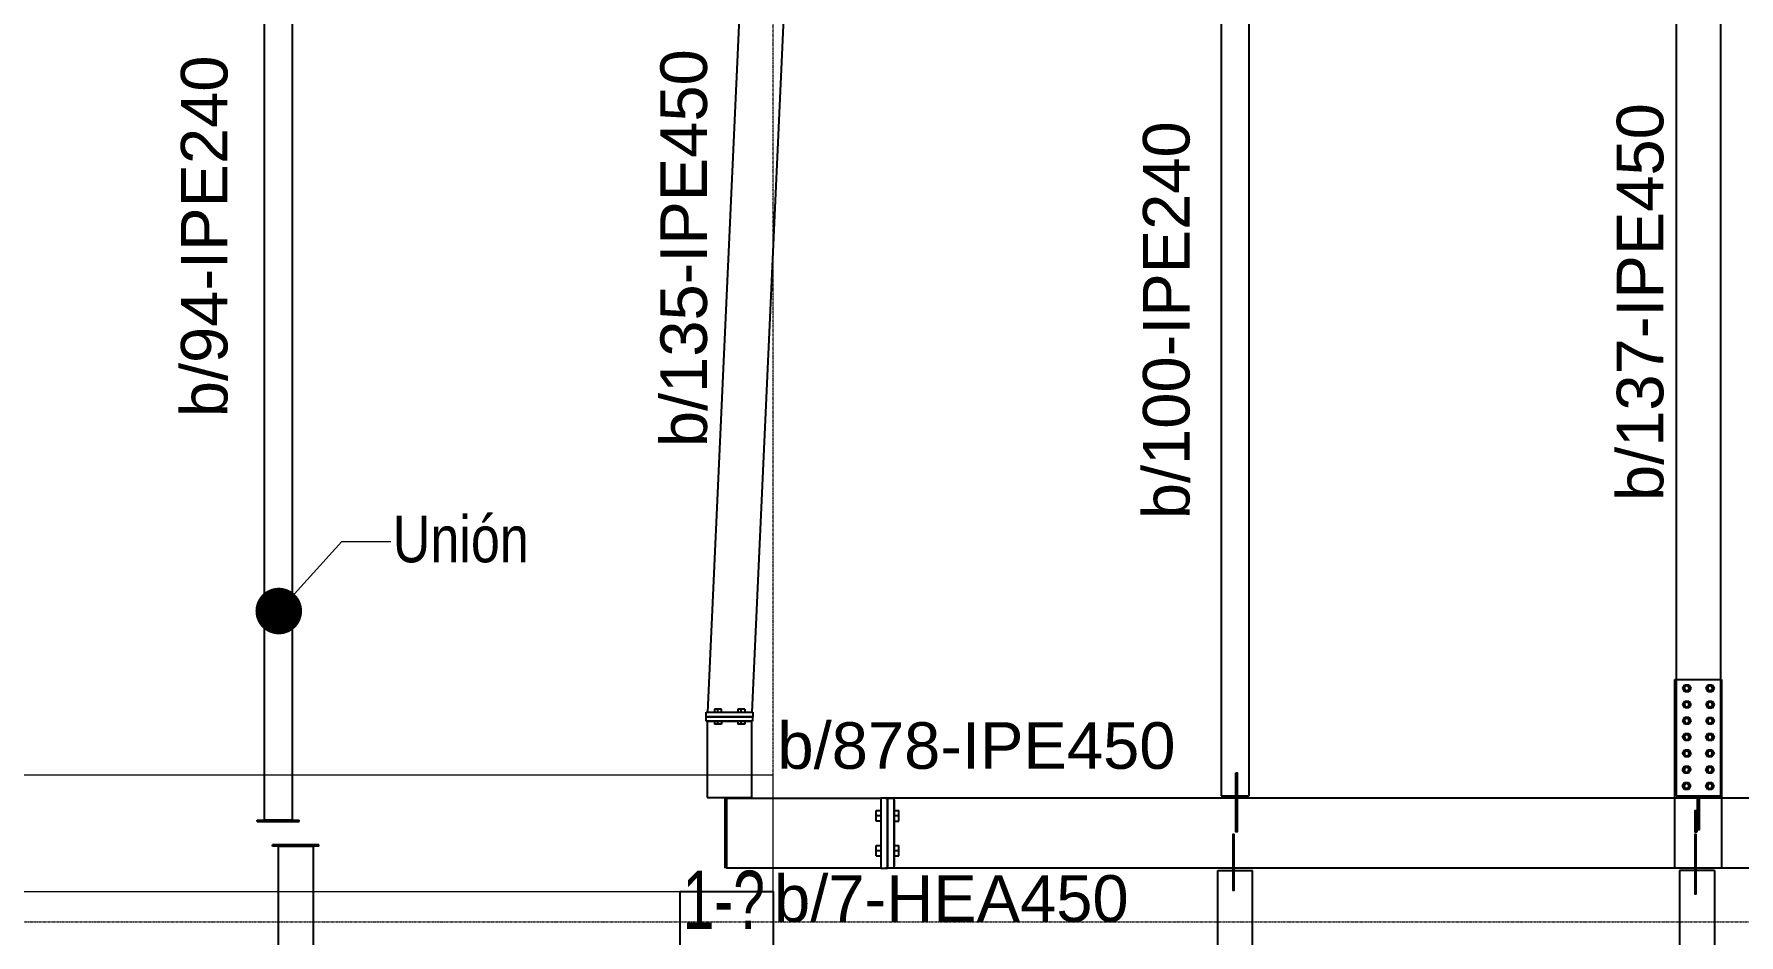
# Model space of a CAD drawing. Extents: x 7536 to 102814, y -9868 to 35131.
# Drawn here: x 78160 to 85477, y 22899 to 26768 of the extents above; entities that cross this region are included whole.
import ezdxf
from ezdxf.enums import TextEntityAlignment as Align

# ---------------------------------------------------------------- set-up
doc = ezdxf.new("R2010")
doc.units = 0
doc.header["$LTSCALE"] = 0.4
doc.linetypes.add('Grid Line', pattern=[3.33375, 1.905, -0.47625, 0.47625, -0.47625])
doc.layers.get('0').update_dxf_attribs({"color": 255})
for name, color, linetype in [('COTAS', 8, 'Continuous'), ('P-PLATINA', 6, 'Continuous'), ('VIGAS', 8, 'Continuous')]:
    doc.layers.add(name, color=color, linetype=linetype)
for name, color, linetype, lineweight in [('E_EJES-1', 8, 'Grid Line', 9), ('E_TEXTO', 3, 'Continuous', 9), ('E_VIGAS-1', 254, 'Continuous', 25), ('E_VIGAS-2', 5, 'Continuous', 25), ('I-WALL-1', 2, 'Continuous', 18)]:
    doc.layers.add(name, color=color, linetype=linetype, lineweight=lineweight)
doc.styles.add('CX', font='ARIALUNI.ttf', dxfattribs={"width": 0.8, "height": 300})
doc.styles.add('VERDANA', font='arial.ttf')

# ---------------------------------------------------------------- blocks, each defined once
blk = doc.blocks.new('CX')
at = {"layer": 'E_TEXTO', "color": 3, "style": 'CX', "width": 0.7}
blk.add_attdef('CX', text='', height=200, dxfattribs=at).set_placement((0, 0), align=Align.MIDDLE_CENTER)

msp = doc.modelspace()

# ---------------------------------------------------------------- linework, layer by layer
at = {"color": 1, "linetype": 'Continuous'}
for centre, radius, start, end in [((85253.3, 23958.7), 11.5, 107.89765, 287.89765), ((85253.3, 23958.7), 10, 359.89765, 179.89765), ((85253.3, 23958.7), 10, 179.89765, 359.89765), ((85253.3, 23958.7), 11.5, 287.89765, 107.89765), ((85353.3, 23958.5), 11.5, 107.89765, 287.89765), ((85353.3, 23958.5), 10, 359.89765, 179.89765), ((85353.3, 23958.5), 10, 179.89765, 359.89765), ((85353.3, 23958.5), 11.5, 287.89765, 107.89765), ((85253.2, 23888.7), 11.5, 107.89765, 287.89765), ((85253.2, 23888.7), 10, 359.89765, 179.89765), ((85253.2, 23888.7), 10, 179.89765, 359.89765), ((85253.2, 23888.7), 11.5, 287.89765, 107.89765), ((85353.2, 23888.5), 11.5, 107.89765, 287.89765), ((85353.2, 23888.5), 10, 359.89765, 179.89765), ((85353.2, 23888.5), 10, 179.89765, 359.89765), ((85353.2, 23888.5), 11.5, 287.89765, 107.89765), ((85253.1, 23818.7), 11.5, 107.89765, 287.89765), ((85253.1, 23818.7), 10, 359.89765, 179.89765), ((85253.1, 23818.7), 10, 179.89765, 359.89765), ((85253.1, 23818.7), 11.5, 287.89765, 107.89765), ((85353.1, 23818.5), 11.5, 107.89765, 287.89765), ((85353.1, 23818.5), 10, 359.89765, 179.89765), ((85353.1, 23818.5), 10, 179.89765, 359.89765), ((85353.1, 23818.5), 11.5, 287.89765, 107.89765), ((85253, 23748.7), 11.5, 107.89765, 287.89765), ((85253, 23748.7), 10, 359.89765, 179.89765), ((85253, 23748.7), 10, 179.89765, 359.89765), ((85253, 23748.7), 11.5, 287.89765, 107.89765), ((85353, 23748.5), 11.5, 107.89765, 287.89765), ((85353, 23748.5), 10, 359.89765, 179.89765), ((85353, 23748.5), 10, 179.89765, 359.89765), ((85353, 23748.5), 11.5, 287.89765, 107.89765), ((85252.8, 23678.7), 11.5, 107.89765, 287.89765), ((85252.8, 23678.7), 10, 359.89765, 179.89765), ((85252.8, 23678.7), 10, 179.89765, 359.89765), ((85252.8, 23678.7), 11.5, 287.89765, 107.89765), ((85352.8, 23678.5), 11.5, 107.89765, 287.89765), ((85352.8, 23678.5), 10, 359.89765, 179.89765), ((85352.8, 23678.5), 10, 179.89765, 359.89765), ((85352.8, 23678.5), 11.5, 287.89765, 107.89765), ((85252.7, 23608.7), 11.5, 107.89765, 287.89765), ((85252.7, 23608.7), 10, 359.89765, 179.89765), ((85252.7, 23608.7), 10, 179.89765, 359.89765), ((85252.7, 23608.7), 11.5, 287.89765, 107.89765), ((85352.7, 23608.5), 11.5, 107.89765, 287.89765), ((85352.7, 23608.5), 10, 359.89765, 179.89765), ((85352.7, 23608.5), 10, 179.89765, 359.89765), ((85352.7, 23608.5), 11.5, 287.89765, 107.89765), ((85252.6, 23538.7), 11.5, 107.89765, 287.89765), ((85252.6, 23538.7), 10, 359.89765, 179.89765), ((85252.6, 23538.7), 10, 179.89765, 359.89765), ((85252.6, 23538.7), 11.5, 287.89765, 107.89765), ((85352.6, 23538.5), 11.5, 107.89765, 287.89765), ((85352.6, 23538.5), 10, 359.89765, 179.89765), ((85352.6, 23538.5), 10, 179.89765, 359.89765), ((85352.6, 23538.5), 11.5, 287.89765, 107.89765)]:
    msp.add_arc(centre, radius, start, end, dxfattribs=at)
at = {"layer": 'COTAS'}
msp.add_lwpolyline([(81132.6, 23185.8), (81132.6, 23485.8), (81124.9, 23485.8), (81124.9, 23185.8)], dxfattribs=at)
msp.add_lwpolyline([(81794.4, 23185.8), (81132.6, 23185.8), (81132.6, 23485.8), (81794.4, 23485.8)], close=True, dxfattribs=at)
at = {"layer": 'E_EJES-1'}
for p, q in [((81332.4, 3740.4), (81332.4, 34230.5)), ((8436, 22955.7), (101914.5, 22955.7))]:
    msp.add_line(p, q, dxfattribs=at)
at = {"layer": 'E_TEXTO', "color": 4}
for p, q in [((79210, 24290), (79480.6, 24588)), ((79480.6, 24588), (79690.3, 24588))]:
    msp.add_line(p, q, dxfattribs=at)
at = {"layer": 'E_TEXTO', "color": 4, "const_width": 100}
msp.add_lwpolyline([(79160, 24290, 1), (79260, 24290, 1)], format="xyb", close=True, dxfattribs=at)
at = {"layer": 'E_VIGAS-1', "color": 30, "true_color": 0xf26722}
msp.add_lwpolyline([(81332.4, 23085.9), (81332.6, 14325.9), (80932.6, 14325.9), (80932.6, 23085.9), (81332.6, 23085.9)], dxfattribs=at)
at = {"layer": 'E_VIGAS-2', "color": 30, "true_color": 0xf26722}
msp.add_lwpolyline([(81332.6, 23085.9), (81332.6, 14325.9), (80932.6, 14325.9), (80932.6, 23085.9)], close=True, dxfattribs=at)
at = {"layer": 'I-WALL-1', "color": 40, "true_color": 0xf8d731}
msp.add_lwpolyline([(81332.6, 23585.9), (72832.6, 23585.9), (72832.6, 23085.9), (77232.6, 23085.9), (77232.6, 14325.9), (72832.6, 14325.9), (72832.6, 13825.9), (81332.6, 13825.9), (81332.6, 14325.9), (77632.6, 14325.9), (77632.6, 23085.9), (81332.6, 23085.9)], close=True, dxfattribs=at)
at = {"layer": 'P-PLATINA'}
for p, q in [((83318, 23366.5), (83324, 23366.5)), ((85288.1, 23305), (85294.1, 23305)), ((83305.3, 23165.8), (83311.3, 23165.8))]:
    msp.add_line(p, q, dxfattribs=at)
for points in [[(83318, 23595.8), (83324, 23595.8), (83324, 23495.8), (83324, 23485.8), (83324, 23341.5), (83318, 23341.5), (83318, 23485.8), (83318, 23495.8)], [(85297.9, 23341.5), (85297.9, 23431.5), (85287.9, 23431.5), (85287.9, 23341.5)], [(83311.3, 23175.8), (83311.3, 23185.8), (83311.3, 23330), (83305.3, 23330), (83305.3, 23185.8), (83305.3, 23175.8), (83305.3, 23090.8), (83311.3, 23090.8)], [(85294.1, 23175.8), (85294.1, 23185.8), (85294.1, 23330), (85288.1, 23330), (85288.1, 23185.8), (85288.1, 23175.8), (85288.1, 23075.8), (85294.1, 23075.8)]]:
    msp.add_lwpolyline(points, close=True, dxfattribs=at)
msp.add_lwpolyline([(85297.9, 23495.8), (85297.9, 23351.5), (85307.3, 23351.5), (85307.3, 23495.8)], dxfattribs=at)
at = {"layer": 'VIGAS'}
for p, q in [((79147.4, 27850.7), (79147.4, 23585.8)), ((79267.4, 27850.7), (79267.4, 23585.8)), ((83254.9, 27850.7), (83254.9, 23495.8)), ((83374.9, 23495.8), (83374.9, 27850.7)), ((81207.2, 27298.2), (81049.6, 23855.4)), ((85207.6, 27351), (85207.6, 23996.2)), ((85397.6, 27350.7), (85397.6, 23995.9)), ((81397, 27289.6), (81239.8, 23855.4)), ((85202.6, 23996.2), (85402.6, 23995.9)), ((85202.6, 23186), (85202.6, 23996.2)), ((85207.6, 23996.2), (85207.6, 23495.8)), ((85236, 23958.7), (85244.7, 23973.7)), ((85244.7, 23943.7), (85236, 23958.7)), ((85244.7, 23973.7), (85262, 23973.7)), ((85262, 23943.7), (85244.7, 23943.7)), ((85262, 23973.7), (85270.7, 23958.7)), ((85270.7, 23958.7), (85262, 23943.7)), ((85336, 23958.6), (85344.7, 23973.5)), ((85344.7, 23943.5), (85336, 23958.6)), ((85344.7, 23973.5), (85362, 23973.5)), ((85362, 23943.5), (85344.7, 23943.5)), ((85362, 23973.5), (85370.7, 23958.5)), ((85370.7, 23958.5), (85362, 23943.5)), ((85397.6, 23995.9), (85397.6, 23495.8)), ((85402.6, 23995.9), (85402.6, 23185.7)), ((81044.7, 23836.4), (81044.7, 23855.4)), ((81044.7, 23855.4), (81244.7, 23855.4)), ((81049.6, 23855.4), (81239.8, 23855.4)), ((81109.7, 23868.6), (81079.7, 23868.6)), ((81079.7, 23868.6), (81079.7, 23855.4)), ((81094.7, 23855.4), (81094.7, 23868.6)), ((81109.7, 23855.4), (81109.7, 23868.6)), ((81209.7, 23868.6), (81179.7, 23868.6)), ((81179.7, 23868.6), (81179.7, 23855.4)), ((81194.7, 23855.4), (81194.7, 23868.6)), ((81209.7, 23868.6), (81209.7, 23855.4)), ((81244.7, 23855.4), (81244.7, 23836.4)), ((85235.9, 23888.7), (85244.6, 23903.7)), ((85244.5, 23873.7), (85235.9, 23888.7)), ((85261.8, 23873.7), (85244.5, 23873.7)), ((85244.6, 23903.7), (85261.9, 23903.7)), ((85270.5, 23888.7), (85261.8, 23873.7)), ((85261.9, 23903.7), (85270.5, 23888.7)), ((85335.9, 23888.6), (85344.6, 23903.5)), ((85344.5, 23873.5), (85335.9, 23888.6)), ((85361.8, 23873.5), (85344.5, 23873.5)), ((85344.6, 23903.5), (85361.9, 23903.5)), ((85370.5, 23888.5), (85361.8, 23873.5)), ((85361.9, 23903.5), (85370.5, 23888.5)), ((81043.9, 23817.4), (81043.9, 23836.4)), ((81043.9, 23836.4), (81243.9, 23836.4)), ((81243.9, 23817.4), (81043.9, 23817.4)), ((81244.7, 23836.4), (81044.7, 23836.4)), ((81049.1, 23817.4), (81049.1, 23585.8)), ((81049.1, 23817.4), (81239.1, 23817.4)), ((81079.7, 23817.4), (81079.7, 23804.2)), ((81109.7, 23804.2), (81079.7, 23804.2)), ((81094.7, 23804.2), (81094.7, 23817.4)), ((81109.7, 23817.4), (81109.7, 23804.2)), ((81179.7, 23817.4), (81179.7, 23804.2)), ((81209.7, 23804.2), (81179.7, 23804.2)), ((81194.7, 23804.2), (81194.7, 23817.4)), ((81209.7, 23817.4), (81209.7, 23804.2)), ((81239.1, 23817.4), (81239.1, 23585.8)), ((81243.9, 23836.4), (81243.9, 23817.4)), ((85235.8, 23818.7), (85244.5, 23833.7)), ((85244.4, 23803.7), (85235.8, 23818.7)), ((85261.7, 23803.7), (85244.4, 23803.7)), ((85244.5, 23833.7), (85261.8, 23833.7)), ((85270.4, 23818.7), (85261.7, 23803.7)), ((85261.8, 23833.7), (85270.4, 23818.7)), ((85335.8, 23818.6), (85344.5, 23833.5)), ((85344.4, 23803.5), (85335.8, 23818.6)), ((85361.7, 23803.5), (85344.4, 23803.5)), ((85344.5, 23833.5), (85361.8, 23833.5)), ((85370.4, 23818.5), (85361.7, 23803.5)), ((85361.8, 23833.5), (85370.4, 23818.5)), ((85235.6, 23748.7), (85244.3, 23763.7)), ((85244.3, 23733.7), (85235.6, 23748.7)), ((85244.3, 23763.7), (85261.7, 23763.7)), ((85261.6, 23733.7), (85244.3, 23733.7)), ((85270.3, 23748.7), (85261.6, 23733.7)), ((85261.7, 23763.7), (85270.3, 23748.7)), ((85335.6, 23748.6), (85344.3, 23763.5)), ((85344.3, 23733.5), (85335.6, 23748.6)), ((85344.3, 23763.5), (85361.7, 23763.5)), ((85361.6, 23733.5), (85344.3, 23733.5)), ((85370.3, 23748.5), (85361.6, 23733.5)), ((85361.7, 23763.5), (85370.3, 23748.5)), ((85235.5, 23678.7), (85244.2, 23693.7)), ((85244.2, 23663.7), (85235.5, 23678.7)), ((85244.2, 23693.7), (85261.5, 23693.7)), ((85261.5, 23663.7), (85244.2, 23663.7)), ((85261.5, 23693.7), (85270.2, 23678.7)), ((85270.2, 23678.7), (85261.5, 23663.7)), ((85335.5, 23678.6), (85344.2, 23693.5)), ((85344.2, 23663.5), (85335.5, 23678.6)), ((85344.2, 23693.5), (85361.5, 23693.5)), ((85361.5, 23663.5), (85344.2, 23663.5)), ((85361.5, 23693.5), (85370.2, 23678.5)), ((85370.2, 23678.5), (85361.5, 23663.5)), ((79147.4, 23585.8), (79147.4, 23391.8)), ((79267.4, 23585.8), (79267.4, 23391.8)), ((81049.1, 23585.8), (81049.1, 23488.8)), ((81239.1, 23585.8), (81239.1, 23488.8)), ((85235.4, 23608.7), (85244.1, 23623.7)), ((85244, 23593.7), (85235.4, 23608.7)), ((85261.3, 23593.7), (85244, 23593.7)), ((85244.1, 23623.7), (85261.4, 23623.7)), ((85270, 23608.7), (85261.3, 23593.7)), ((85261.4, 23623.7), (85270, 23608.7)), ((85335.4, 23608.6), (85344.1, 23623.5)), ((85344, 23593.5), (85335.4, 23608.6)), ((85361.3, 23593.5), (85344, 23593.5)), ((85344.1, 23623.5), (85361.4, 23623.5)), ((85370, 23608.5), (85361.3, 23593.5)), ((85361.4, 23623.5), (85370, 23608.5)), ((81049.1, 23488.8), (81239.1, 23488.8)), ((83254.9, 23495.8), (83374.9, 23495.8)), ((85207.6, 23495.8), (85397.6, 23495.8)), ((85235.3, 23538.7), (85244, 23553.7)), ((85243.9, 23523.7), (85235.3, 23538.7)), ((85261.2, 23523.7), (85243.9, 23523.7)), ((85244, 23553.7), (85261.3, 23553.7)), ((85269.9, 23538.7), (85261.2, 23523.7)), ((85261.3, 23553.7), (85269.9, 23538.7)), ((85335.3, 23538.6), (85344, 23553.5)), ((85343.9, 23523.5), (85335.3, 23538.6)), ((85361.2, 23523.5), (85343.9, 23523.5)), ((85344, 23553.5), (85361.3, 23553.5)), ((85369.9, 23538.5), (85361.2, 23523.5)), ((85361.3, 23553.5), (85369.9, 23538.5)), ((81774.6, 23388.3), (81774.6, 23433.3)), ((81774.6, 23433.3), (81794.4, 23433.3)), ((81822.9, 23485.8), (81794.4, 23485.8)), ((81794.4, 23485.8), (81794.4, 23185.8)), ((81794.4, 23478.4), (81794.4, 23193.1)), ((81813.4, 23485.8), (81832.4, 23485.8)), ((81851.4, 23487.1), (81822.9, 23487.1)), ((81822.9, 23487.1), (81822.9, 23187.1)), ((81822.9, 23185.8), (81822.9, 23485.8)), ((81832.4, 23485.8), (81851.4, 23485.8)), ((81851.4, 23187.1), (81851.4, 23487.1)), ((85202.6, 23485.8), (81851.4, 23485.8)), ((81851.4, 23479.2), (81851.4, 23194.2)), ((81851.4, 23433.3), (81871.2, 23433.3)), ((81871.2, 23388.3), (81871.2, 23433.3)), ((85402.6, 23485.8), (85202.6, 23485.8)), ((85879.7, 23485.8), (85402.6, 23485.8)), ((79117.4, 23385.8), (79117.4, 23391.8)), ((79117.4, 23391.8), (79297.4, 23391.8)), ((79117.4, 23385.8), (79297.4, 23385.8)), ((79267.4, 23391.8), (79147.4, 23391.8)), ((79297.4, 23385.8), (79297.4, 23391.8)), ((81794.4, 23410.8), (81774.6, 23410.8)), ((81794.4, 23388.3), (81774.6, 23388.3)), ((81871.2, 23410.8), (81851.4, 23410.8)), ((81851.4, 23388.3), (81871.2, 23388.3)), ((79182.6, 23279.8), (79182.6, 23285.8)), ((79382.6, 23285.8), (79182.6, 23285.8)), ((79382.6, 23279.8), (79182.6, 23279.8)), ((79207.6, 23279.8), (79207.6, 23085.8)), ((79207.6, 23279.8), (79357.6, 23279.8)), ((79357.6, 23279.8), (79357.6, 23085.8)), ((79382.6, 23279.8), (79382.6, 23285.8)), ((81774.6, 23238.3), (81774.6, 23283.3)), ((81774.6, 23283.3), (81794.4, 23283.3)), ((81851.4, 23283.3), (81871.2, 23283.3)), ((81871.2, 23238.3), (81871.2, 23283.3)), ((83305.3, 23305), (83311.3, 23305)), ((81794.4, 23260.8), (81774.6, 23260.8)), ((81774.6, 23238.3), (81794.4, 23238.3)), ((81871.2, 23260.8), (81851.4, 23260.8)), ((81851.4, 23238.3), (81871.2, 23238.3)), ((81794.4, 23185.8), (81822.9, 23185.8)), ((81832.4, 23185.8), (81813.4, 23185.8)), ((81822.9, 23187.1), (81851.4, 23187.1)), ((81851.4, 23185.8), (81832.4, 23185.8)), ((85343.6, 23185.8), (81851.4, 23185.8)), ((83239.9, 14235.8), (83239.9, 23175.8)), ((83239.9, 23175.8), (83389.9, 23175.8)), ((83305.3, 23185.8), (83311.3, 23185.8)), ((83389.9, 14235.8), (83389.9, 23175.8)), ((85402.6, 23185.7), (85202.6, 23186)), ((85372.6, 23175.8), (85222.6, 23175.8)), ((85222.6, 23175.8), (85222.6, 14235.9)), ((85402.6, 23185.8), (85343.6, 23185.8)), ((85372.6, 23175.8), (85372.6, 14235.9)), ((85896.3, 23185.8), (85402.6, 23185.8)), ((79207.6, 23085.8), (79207.6, 14325.8)), ((79357.6, 23085.8), (79357.6, 14325.8)), ((80932.6, 23085.9), (80932.6, 23085.8)), ((81332.6, 23085.9), (81332.3, 23085.9))]:
    msp.add_line(p, q, dxfattribs=at)

# ---------------------------------------------------------------- block references
at = {"layer": 'E_TEXTO', "xscale": 1.25, "yscale": 1.25, "zscale": 1.25}
msp.add_blockref('CX', (81120, 23050), dxfattribs=at).add_auto_attribs({'CX': '1-?'})

# ---------------------------------------------------------------- texts
at = {"layer": 'E_TEXTO', "style": 'VERDANA'}
for s, p in [('b/94-IPE240', (78989.9, 25899)), ('b/135-IPE450', (81047.9, 25848.3)), ('b/137-IPE450', (85152.7, 25616.7)), ('b/100-IPE240', (83119, 25538.8))]:
    msp.add_text(s, height=200, rotation=90, dxfattribs=at).set_placement(p, align=Align.CENTER)
at = {"layer": 'E_TEXTO', "color": 4, "style": 'CX', "width": 0.8}
msp.add_text('Unión', height=200, dxfattribs=at).set_placement((79699.3, 24499.2))
at = {"layer": 'E_TEXTO', "style": 'VERDANA'}
for s, p in [('b/878-IPE450', (82204.5, 23612.4)), ('b/7-HEA450', (82096.7, 22955.7))]:
    msp.add_text(s, height=200, dxfattribs=at).set_placement(p, align=Align.CENTER)

doc.saveas('drawing.dxf')
